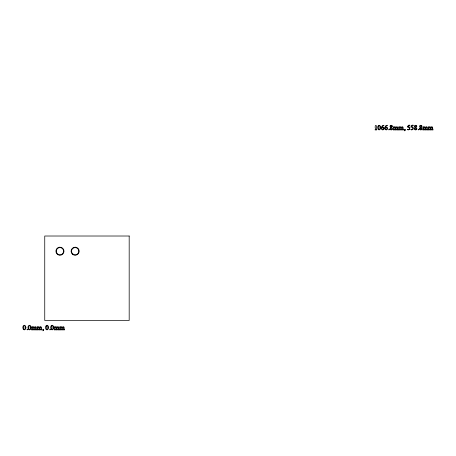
<?xml version="1.0" encoding="UTF-8"?>
<svg xmlns="http://www.w3.org/2000/svg" width="456" height="456" viewBox="0 0 456 456"><rect width="100%" height="100%" fill="white"/><g stroke="black" fill="none" stroke-linecap="round" stroke-linejoin="round"><path stroke-width="0.68" d="M23.575 326.353L23.575 328.873L24.379 329.728L25.057 329.186L25.131 326.325L24.356 325.419L23.575 326.353M28.722 326.353L28.722 328.873L29.532 329.728L30.204 329.186L30.278 326.325L29.503 325.419L28.722 326.353M46.261 326.353L46.267 328.873L47.071 329.728L47.743 329.186L47.817 326.325L47.042 325.419L46.261 326.353M51.408 326.353L51.414 328.873L52.218 329.728L52.89 329.186L52.964 326.325L52.189 325.419L51.408 326.353M378.383 126.386L378.389 128.911L379.192 129.76L379.865 129.225L379.939 126.363L379.164 125.457L378.383 126.386M33.767 329.05L33.676 329.608C32.085 330.007 35.99 330.007 34.405 329.614L34.308 327.482L35.049 327.072L35.534 327.345L35.511 329.637C33.983 329.979 37.774 329.979 36.258 329.648L36.052 327.151L35.329 326.713L34.246 327.294L33.522 326.713L32.45 327.248C33.009 326.103 30.632 327.288 31.846 327.231L31.777 329.677C30.341 329.967 34.103 329.956 32.564 329.659L32.479 327.476L32.826 327.186L33.698 327.402L33.767 329.05M39.102 329.05L39.017 329.608C37.426 330.007 41.331 330.007 39.746 329.614L39.649 327.482L40.384 327.072L40.875 327.345L40.852 329.637C39.324 329.979 43.109 329.979 41.599 329.648L41.388 327.151L40.669 326.713L39.587 327.294L38.857 326.713L37.791 327.248C38.344 326.103 35.967 327.288 37.187 327.231L37.118 329.677C35.682 329.967 39.438 329.956 37.905 329.659L37.814 327.476L38.167 327.186L39.034 327.402L39.102 329.05M56.453 329.05L56.362 329.608C54.777 330.007 58.676 330.007 57.091 329.614L57 327.482L57.735 327.072L58.22 327.345L58.197 329.637C56.669 329.979 60.46 329.979 58.944 329.648L58.738 327.151L58.015 326.713L56.932 327.294L56.208 326.713L55.136 327.248C55.695 326.103 53.318 327.288 54.532 327.231L54.463 329.677C53.027 329.967 56.789 329.956 55.256 329.659L55.165 327.476L55.512 327.186L56.384 327.402L56.453 329.05M61.788 329.05L61.702 329.608C60.112 330.007 64.017 330.007 62.432 329.614L62.335 327.482L63.07 327.072L63.561 327.345L63.538 329.637C62.01 329.979 65.801 329.979 64.285 329.648L64.074 327.151L63.355 326.713L62.272 327.294L61.543 326.713L60.477 327.248C61.036 326.103 58.659 327.288 59.873 327.231L59.804 329.677C58.368 329.967 62.124 329.956 60.591 329.659L60.505 327.476L60.853 327.186L61.725 327.402L61.788 329.05M395.437 129.088L395.352 129.646C393.762 130.046 397.666 130.04 396.076 129.646L395.985 127.52L396.72 127.11L397.204 127.384L397.182 129.675C395.654 130.017 399.445 130.011 397.934 129.686L397.723 127.19L396.999 126.751L395.922 127.332L395.192 126.751L394.121 127.281C394.679 126.141 392.302 127.327 393.517 127.264L393.448 129.715C392.012 130 395.774 129.994 394.24 129.698L394.149 127.515L394.497 127.218L395.369 127.435L395.437 129.088M400.773 129.088L400.687 129.646C399.097 130.046 403.001 130.04 401.417 129.646L401.32 127.52L402.061 127.11L402.545 127.384L402.523 129.675C400.995 130.017 404.785 130.011 403.269 129.686L403.058 127.19L402.34 126.751L401.257 127.332L400.533 126.751L399.462 127.281C400.02 126.152 397.638 127.327 398.857 127.264L398.789 129.715C397.353 130 401.109 129.994 399.576 129.698L399.49 127.515L399.838 127.218L400.71 127.435L400.773 129.088M424.986 129.088L424.901 129.646C423.31 130.046 427.215 130.04 425.63 129.646L425.533 127.52L426.269 127.11L426.753 127.384L426.736 129.675C425.209 130.017 428.993 130.011 427.483 129.686L427.272 127.19L426.554 126.751L425.471 127.332L424.741 126.751L423.675 127.281C424.228 126.152 421.851 127.327 423.065 127.264L422.997 129.715C421.561 130 425.323 129.994 423.789 129.698L423.698 127.515L424.046 127.218L424.918 127.435L424.986 129.088M430.327 129.088L430.236 129.646C428.646 130.046 432.55 130.04 430.966 129.646L430.869 127.52L431.61 127.11L432.094 127.384L432.071 129.675C430.544 130.017 434.334 130.011 432.818 129.686L432.613 127.19L431.889 126.751L430.806 127.332L430.082 126.751L429.01 127.281C429.569 126.152 427.186 127.327 428.406 127.264L428.338 129.715C426.901 130 430.663 129.994 429.124 129.698L429.039 127.515L429.387 127.218L430.259 127.435L430.327 129.088M25.906 327.545L25.701 328.804L24.339 329.916L23.256 329.312L22.8 327.573L23.102 326.086L24.373 325.236L25.57 326.046L25.906 327.545M31.054 327.545L30.848 328.804L29.486 329.916L28.403 329.312L27.947 327.573L28.255 326.086L29.52 325.236L30.717 326.046L31.054 327.545M48.592 327.545L48.387 328.804L47.031 329.916L45.942 329.312L45.486 327.573L45.794 326.086L47.059 325.236L48.256 326.046L48.592 327.545M53.74 327.545L53.534 328.804L52.178 329.916L51.089 329.312L50.633 327.573L50.941 326.086L52.206 325.236L53.403 326.046L53.74 327.545M380.714 127.583L380.509 128.843L379.153 129.949L378.064 129.35L377.608 127.612L377.916 126.124L379.181 125.275L380.378 126.084L380.714 127.583M381.951 127.56L382.082 129.23L382.818 129.755L383.399 129.418L383.439 127.828L382.641 127.252L381.951 127.56M385.383 127.56L385.514 129.23L386.249 129.755L386.83 129.418L386.87 127.828L386.072 127.252L385.383 127.56M390.575 128.216L390.684 129.504L391.869 129.561L391.858 128.432L390.997 127.743L390.575 128.216M414.983 128.216L415.085 129.504L416.271 129.561L416.26 128.432L415.399 127.743L414.983 128.216M420.13 128.216L420.232 129.504L421.418 129.561L421.407 128.432L420.546 127.743L420.13 128.216M407.544 126.985L408.627 127.281L409.551 128.529L409.266 129.367L408.587 129.703L407.613 129.276L407.316 129.527L408.183 129.96L409.517 129.464L409.921 127.6L408.052 126.472L408.337 125.884C410.36 126.489 410.617 124.385 408.291 125.349L407.556 126.95M410.976 126.985L412.059 127.281L412.982 128.529L412.697 129.367L412.019 129.703L411.044 129.276L410.748 129.527L411.614 129.96L412.948 129.464L413.353 127.6L411.483 126.472L411.768 125.884C413.791 126.489 414.048 124.385 411.722 125.349L410.987 126.95M375.579 129.282L375.453 129.675C373.413 130.011 378.292 129.977 376.303 129.709C377.448 122.915 373.937 124.824 375.579 129.282M391.972 126.215L391.328 127.213L390.473 126.118L391.18 125.451L391.972 126.215M416.374 126.215L415.729 127.213L414.874 126.118L415.581 125.451L416.374 126.215M421.521 126.215L420.877 127.213L420.022 126.118L420.728 125.451L421.521 126.215M43.411 329.95L42.904 330.828L43.679 329.779L43.508 329.317L42.813 329.278L42.835 329.808L43.411 329.95M405.082 129.988L404.58 130.866L405.35 129.817L405.184 129.356L404.483 129.316L404.506 129.846L405.082 129.988M384.191 128.364L383.798 129.47L382.772 129.96L381.7 129.407L381.216 127.936L382.151 125.907C386.614 124.482 381.9 125.446 382.037 127.235L382.932 126.939L383.827 127.309L384.191 128.364M387.623 128.364L387.229 129.47L386.203 129.96L385.132 129.407L384.647 127.936L385.582 125.907C390.045 124.482 385.331 125.446 385.468 127.235L386.363 126.939L387.258 127.309L387.623 128.364M390.193 128.107L389.926 128.86L390.313 129.658L391.254 129.96L392.223 129.629L392.587 128.82L391.527 127.349L392.456 126.232L392.137 125.56L391.282 125.263L390.33 125.571L389.96 126.323L390.815 127.6L390.193 128.107M414.601 128.107L414.327 128.86L414.715 129.658L415.655 129.96L416.63 129.629L416.989 128.82L415.929 127.349L416.858 126.232L416.545 125.56L415.684 125.263L414.732 125.571L414.361 126.323L415.216 127.6L414.601 128.107M419.748 128.107L419.474 128.86L419.862 129.658L420.802 129.96L421.777 129.629L422.136 128.82L421.076 127.349L422.005 126.232L421.692 125.56L420.831 125.263L419.879 125.571L419.509 126.323L420.364 127.6L419.748 128.107M27.668 329.545L27.292 329.927L26.91 329.545L27.292 329.169L27.668 329.545M50.354 329.545L49.978 329.927L49.596 329.545L49.978 329.169L50.354 329.545M389.338 129.584L388.962 129.966L388.58 129.584L388.962 129.208L389.338 129.584M418.893 129.584L418.511 129.966L418.129 129.584L418.511 129.208L418.893 129.584M129.185 236.014L44.745 236.014L44.745 320.454L129.185 320.454L129.185 236.014M57.901 254.71A4.053 4.053 0 0 0 64 251.239A4.053 4.053 0 0 0 57.941 247.693A4.053 4.053 0 0 0 57.901 254.71M72.612 254.38A4.053 4.053 0 0 0 79.15 251.826A4.053 4.053 0 0 0 73.667 247.437A4.053 4.053 0 0 0 72.612 254.38M58.111 254.345A3.625 3.625 0 0 0 63.572 251.233A3.625 3.625 0 0 0 58.146 248.064A3.625 3.625 0 0 0 58.111 254.345M72.88 254.049A3.625 3.625 0 0 0 78.728 251.758A3.625 3.625 0 0 0 73.821 247.836A3.625 3.625 0 0 0 72.88 254.049"/></g></svg>
